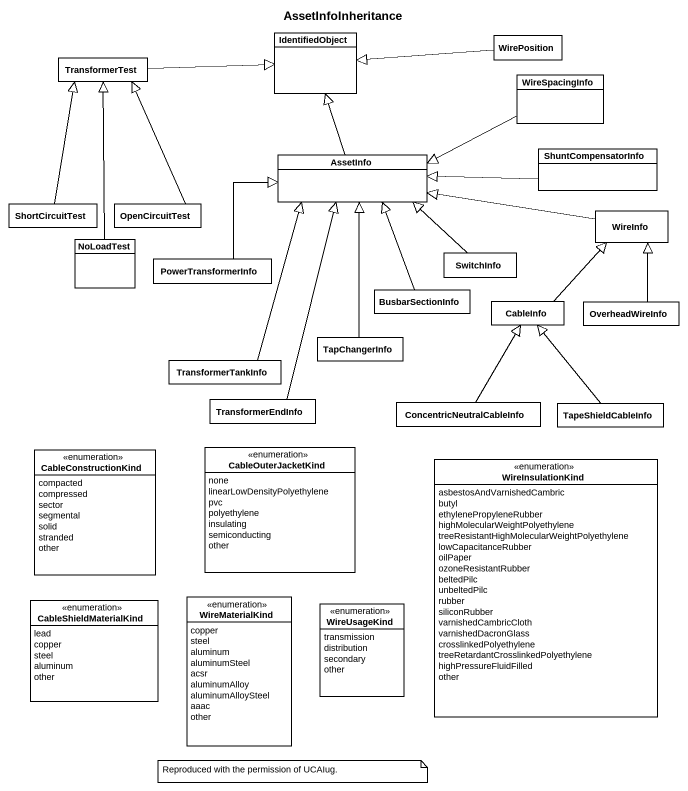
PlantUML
@startuml
title AssetInfoInheritance
hide circle
hide empty members
class IdentifiedObject
class WirePosition #FFFFFF
class TransformerTest #FFFFFF
class WireSpacingInfo
class AssetInfo #FFFFFF
class ShuntCompensatorInfo #FFFFFF
class ShortCircuitTest #FFFFFF
class OpenCircuitTest
class WireInfo #FFFFFF
class NoLoadTest #FFFFFF
class PowerTransformerInfo #FFFFFF
class SwitchInfo
class BusbarSectionInfo
class CableInfo #FFFFFF
class OverheadWireInfo #FFFFFF
class TapChangerInfo #FFFFFF
class TransformerTankInfo #FFFFFF
class TransformerEndInfo
class ConcentricNeutralCableInfo #FFFFFF
class TapeShieldCableInfo #FFFFFF
enum CableConstructionKind {
  compacted
  compressed
  sector
  segmental
  solid
  stranded
  other
}
enum CableOuterJacketKind {
  none
  linearLowDensityPolyethylene
  pvc
  polyethylene
  insulating
  semiconducting
  other
}
enum WireInsulationKind {
  asbestosAndVarnishedCambric
  butyl
  ethylenePropyleneRubber
  highMolecularWeightPolyethylene
  treeResistantHighMolecularWeightPolyethylene
  lowCapacitanceRubber
  oilPaper
  ozoneResistantRubber
  beltedPilc
  unbeltedPilc
  rubber
  siliconRubber
  varnishedCambricCloth
  varnishedDacronGlass
  crosslinkedPolyethylene
  treeRetardantCrosslinkedPolyethylene
  highPressureFluidFilled
  other
}
enum CableShieldMaterialKind {
  lead
  copper
  steel
  aluminum
  other
}
enum WireMaterialKind {
  copper
  steel
  aluminum
  aluminumSteel
  acsr
  aluminumAlloy
  aluminumAlloySteel
  aaac
  other
}
enum WireUsageKind {
  transmission
  distribution
  secondary
  other
}
WirePosition -left-|> IdentifiedObject
TransformerTest -right-|> IdentifiedObject
WireSpacingInfo -left-|> AssetInfo
AssetInfo -up-|> IdentifiedObject
ShuntCompensatorInfo -left-|> AssetInfo
ShortCircuitTest -up-|> TransformerTest
OpenCircuitTest -up-|> TransformerTest
WireInfo -left-|> AssetInfo
NoLoadTest -up-|> TransformerTest
PowerTransformerInfo -up-|> AssetInfo
SwitchInfo -up-|> AssetInfo
BusbarSectionInfo -up-|> AssetInfo
CableInfo -up-|> WireInfo
OverheadWireInfo -up-|> WireInfo
TapChangerInfo -up-|> AssetInfo
TransformerTankInfo -up-|> AssetInfo
TransformerEndInfo -up-|> AssetInfo
ConcentricNeutralCableInfo -up-|> CableInfo
TapeShieldCableInfo -up-|> CableInfo
note as N1
  Reproduced with the permission of UCAIug.
end note
@enduml
